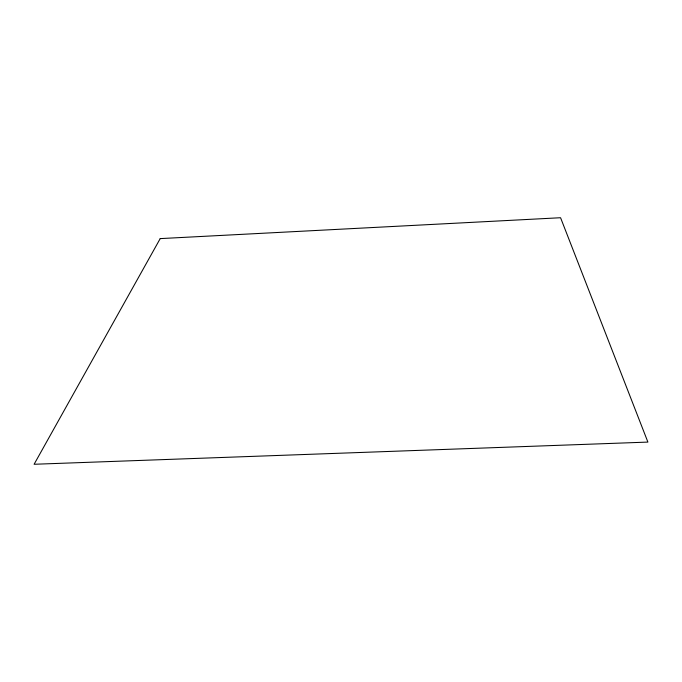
<?xml version="1.0" encoding="UTF-8"?>
<svg xmlns="http://www.w3.org/2000/svg" width="682" height="682" viewBox="0 0 682 682"><rect width="100%" height="100%" fill="white"/><g stroke="black" fill="none" stroke-linecap="round" stroke-linejoin="round"><path stroke-width="1.02" d="M160.21 238.606L34.1 464.272L647.9 442.089L560.57 217.729L160.21 238.606"/></g></svg>
